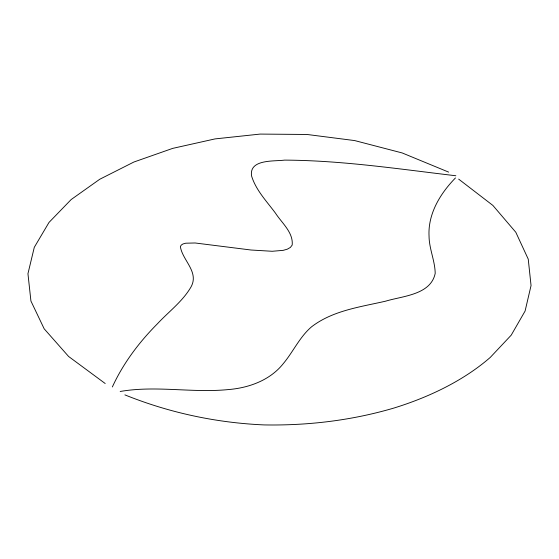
<?xml version="1.0" encoding="UTF-8"?>
<svg xmlns="http://www.w3.org/2000/svg" width="559" height="559" viewBox="0 0 559 559"><rect width="100%" height="100%" fill="white"/><g stroke="black" fill="none" stroke-linecap="round" stroke-linejoin="round"><path stroke-width="0.84" d="M112.359 386.954C123.239 363.231 139.149 342.15 157.505 323.71C168.769 311.594 182.639 301.448 191.024 286.935C199.36 271.94 182.395 260.312 180.382 246.659L181.214 245.128L182.968 243.962L185.784 243.2L195.133 242.983L251.033 250.013L272.184 251.277L283.196 250.348L287.347 249.167L290.394 247.42L292.196 245.052C293.426 232.453 281.806 222.978 275.51 213.21C266.783 201.373 255.924 190.277 251.557 175.91C248.993 158.945 274.245 161.509 284.517 160.119C341.947 160.37 398.93 169.049 455.851 175.757M455.466 177.937C440.345 193.386 427.845 213.769 429.046 236.129C429.151 248.853 434.986 260.711 435.202 273.365C430.786 294.873 402.732 295.963 385.682 301.154C360.289 307.003 332.787 310.476 311.545 326.826C299.596 337.035 293.209 351.807 283.238 363.685C269.934 380.448 248.51 388.037 227.744 389.63C191.968 393.075 155.695 385.27 120.178 391.482M124.888 394.878C169.251 412.78 216.354 422.842 264.134 424.917C307.883 425.699 351.59 420.466 393.62 408.14A265.965 153.55 0 0 0 490.271 357.404L511.212 335.162L525.09 311.056L531.05 285.551L528.241 259.131L515.81 232.264L492.898 205.439L458.659 179.118M448.646 172.109L402.194 152.949L354.665 140.575L307.003 134.467L260.152 134.083L215.054 138.905L172.661 148.387L133.915 162.012L99.761 179.25L71.14 199.563L49.003 222.433L34.288 247.323L27.95 273.7L30.927 301.035L44.168 328.804L68.61 356.474L105.204 383.516"/></g></svg>
